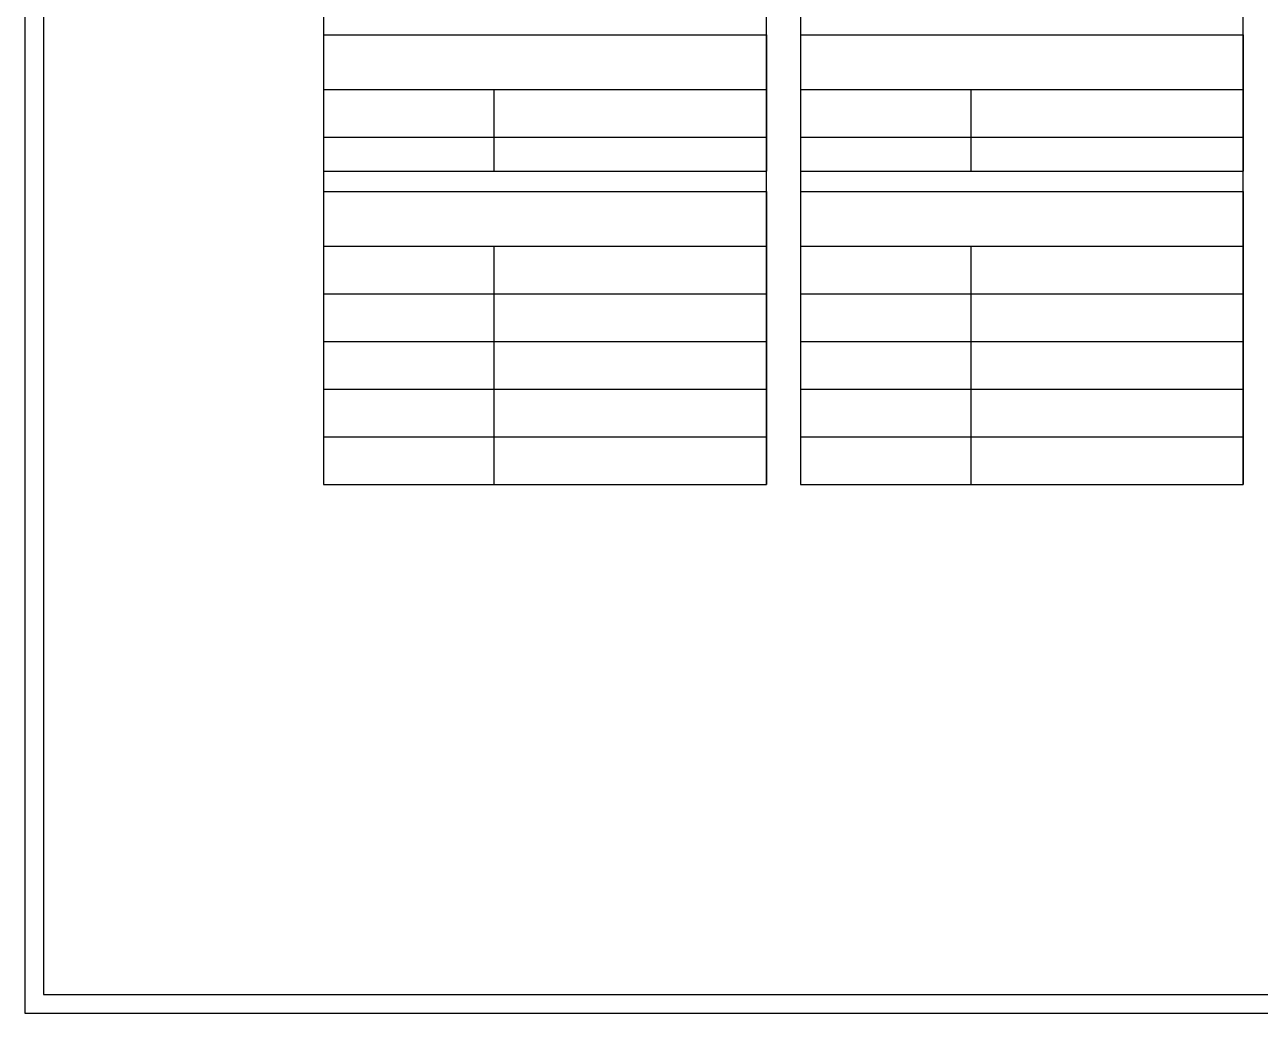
# Model space of a CAD drawing. Header units: millimetres. Extents: x 10 to 831, y 7 to 587.
# Drawn here: x 10.2 to 364.3, y 7 to 290.5 of the extents above; entities that cross this region are included whole.
import ezdxf

# ---------------------------------------------------------------- set-up
doc = ezdxf.new("R2010")
doc.units = ezdxf.units.MM
doc.layers.get('0').update_dxf_attribs({"linetype": 'CONTINUOUS'})

msp = doc.modelspace()

# ---------------------------------------------------------------- linework, layer by layer
at = {"color": 9}
for p, q in [((10.163, 586.863), (10.163, 7.0032)), ((15.5291, 581.501), (15.5291, 12.3679)), ((15.5291, 12.3679), (825.779, 12.3679)), ((10.163, 7.0032), (831.144, 7.0032))]:
    msp.add_line(p, q, dxfattribs=at)
at = {"color": 0}
for p, q in [((95.8466, 533.46), (95.8466, 158.641)), ((222.752, 158.641), (222.752, 533.46)), ((232.519, 533.46), (232.519, 158.641)), ((359.424, 158.641), (359.424, 533.46)), ((95.8466, 287.525), (222.752, 287.525)), ((222.752, 287.525), (222.752, 248.471)), ((232.519, 287.525), (359.424, 287.525)), ((359.424, 287.525), (359.424, 248.471)), ((95.8466, 271.903), (222.752, 271.903)), ((144.657, 271.903), (144.657, 248.471)), ((232.519, 271.903), (359.424, 271.903)), ((281.329, 271.903), (281.329, 248.471)), ((95.8466, 258.229), (222.752, 258.229)), ((232.519, 258.229), (359.424, 258.229)), ((95.8466, 248.471), (222.752, 248.471)), ((232.519, 248.471), (359.424, 248.471)), ((95.8466, 242.598), (222.752, 242.598)), ((222.752, 242.598), (222.752, 158.641)), ((232.519, 242.598), (359.424, 242.598)), ((359.424, 242.598), (359.424, 158.641)), ((95.8466, 226.977), (222.752, 226.977)), ((144.657, 226.977), (144.657, 158.641)), ((232.519, 226.977), (359.424, 226.977)), ((281.329, 226.977), (281.329, 158.641)), ((95.8466, 213.304), (222.752, 213.304)), ((232.519, 213.304), (359.424, 213.304)), ((95.8466, 199.64), (222.752, 199.64)), ((232.519, 199.64), (359.424, 199.64)), ((95.8466, 185.977), (222.752, 185.977)), ((232.519, 185.977), (359.424, 185.977)), ((95.8466, 172.304), (222.752, 172.304)), ((232.519, 172.304), (359.424, 172.304)), ((95.8466, 158.641), (222.752, 158.641)), ((95.8466, 158.641), (222.752, 158.641)), ((95.8466, 158.641), (222.752, 158.641)), ((232.519, 158.641), (359.424, 158.641)), ((232.519, 158.641), (359.424, 158.641)), ((232.519, 158.641), (359.424, 158.641))]:
    msp.add_line(p, q, dxfattribs=at)

doc.saveas('drawing.dxf')
